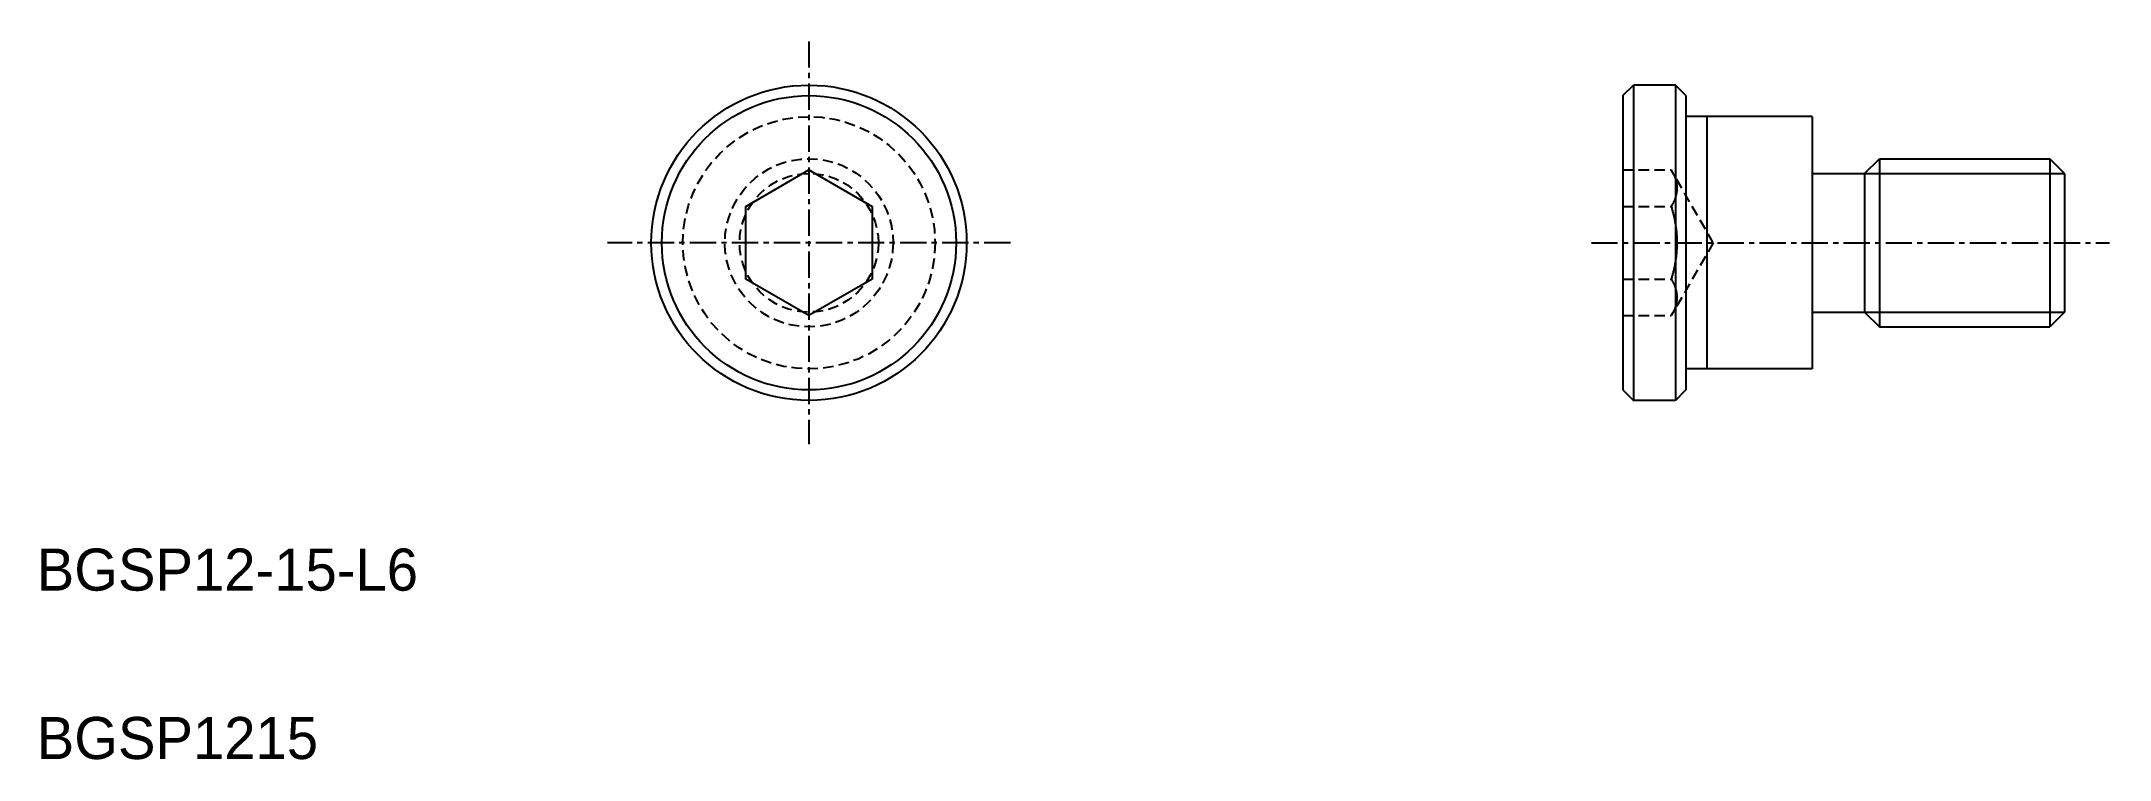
# Model space of a CAD drawing. Extents: x 183.2 to 281.6, y 160.2 to 194.4.
import ezdxf

# ---------------------------------------------------------------- set-up
doc = ezdxf.new("R2010")
doc.units = 0
doc.linetypes.add('CENTER', pattern=[2, 1.25, -0.25, 0.25, -0.25])
doc.linetypes.add('DASHED', pattern=[0.75, 0.5, -0.25])
doc.layers.get('0').update_dxf_attribs({"linetype": 'CONTINUOUS'})
doc.layers.add('CENTER', color=1, linetype='CENTER')

msp = doc.modelspace()

# ---------------------------------------------------------------- linework, layer by layer
at = {"color": 7, "linetype": 'CONTINUOUS'}
for p, q in [((258.446, 191.795), (258.946, 192.295)), ((260.946, 192.295), (258.946, 192.295)), ((258.946, 192.295), (258.946, 177.295)), ((261.446, 191.795), (260.946, 192.295)), ((260.946, 192.295), (260.946, 177.295)), ((258.446, 191.795), (258.446, 177.795)), ((261.446, 191.795), (261.446, 177.795)), ((267.446, 190.795), (261.446, 190.795)), ((262.446, 190.795), (262.446, 178.795)), ((267.446, 190.795), (267.446, 178.795)), ((216.731, 186.527), (219.731, 188.259)), ((219.731, 188.259), (222.731, 186.527)), ((267.446, 188.095), (269.946, 188.095)), ((269.946, 188.095), (269.946, 181.495)), ((270.646, 188.795), (278.746, 188.795)), ((270.646, 188.795), (270.646, 180.795)), ((278.746, 188.795), (278.746, 180.795)), ((279.446, 188.095), (279.446, 181.495)), ((216.731, 183.063), (216.731, 186.527)), ((222.731, 186.527), (222.731, 183.063)), ((219.731, 181.331), (216.731, 183.063)), ((222.731, 183.063), (219.731, 181.331)), ((267.446, 181.495), (269.946, 181.495)), ((270.646, 180.795), (278.746, 180.795)), ((267.446, 178.795), (261.446, 178.795)), ((258.446, 177.795), (258.946, 177.295)), ((260.946, 177.295), (258.946, 177.295)), ((261.446, 177.795), (260.946, 177.295))]:
    msp.add_line(p, q, dxfattribs=at)
at = {"color": 3, "linetype": 'DASHED'}
for p, q in [((258.446, 188.259), (260.746, 188.259)), ((262.746, 184.795), (260.746, 188.259)), ((258.446, 186.527), (260.746, 186.527)), ((262.746, 184.795), (260.746, 181.331)), ((258.446, 183.063), (260.746, 183.063)), ((258.446, 181.331), (260.746, 181.331))]:
    msp.add_line(p, q, dxfattribs=at)
for p, q in [((269.946, 188.095), (270.646, 188.795)), ((279.446, 188.095), (278.746, 188.795)), ((269.946, 181.495), (270.646, 180.795)), ((279.446, 181.495), (278.746, 180.795))]:
    msp.add_line(p, q)
at = {"color": 3, "linetype": 'CONTINUOUS'}
for p, q in [((269.946, 188.095), (279.446, 188.095)), ((269.946, 181.495), (279.446, 181.495))]:
    msp.add_line(p, q, dxfattribs=at)
at = {"color": 3, "linetype": 'DASHED'}
for points in [[(260.746, 188.259, 0), (260.758, 188.238, 0), (260.77, 188.217, 0), (260.781, 188.197, 0), (260.792, 188.176, 0), (260.803, 188.156, 0), (260.813, 188.136, 0), (260.823, 188.116, 0), (260.833, 188.096, 0), (260.843, 188.077, 0), (260.852, 188.057, 0), (260.861, 188.038, 0), (260.87, 188.019, 0), (260.878, 188, 0), (260.886, 187.981, 0), (260.894, 187.962, 0), (260.901, 187.943, 0), (260.909, 187.925, 0), (260.916, 187.906, 0), (260.922, 187.888, 0), (260.929, 187.87, 0), (260.935, 187.852, 0), (260.941, 187.834, 0), (260.947, 187.816, 0), (260.952, 187.798, 0), (260.958, 187.78, 0), (260.963, 187.762, 0), (260.967, 187.745, 0), (260.972, 187.727, 0), (260.976, 187.709, 0), (260.98, 187.692, 0), (260.984, 187.675, 0), (260.988, 187.657, 0), (260.991, 187.64, 0), (260.994, 187.623, 0), (260.997, 187.606, 0), (261, 187.588, 0), (261.002, 187.571, 0), (261.004, 187.554, 0), (261.006, 187.537, 0), (261.008, 187.52, 0), (261.01, 187.503, 0), (261.011, 187.486, 0), (261.012, 187.469, 0), (261.013, 187.452, 0), (261.014, 187.435, 0), (261.014, 187.418, 0), (261.014, 187.401, 0), (261.014, 187.384, 0), (261.014, 187.368, 0), (261.014, 187.351, 0), (261.013, 187.334, 0), (261.012, 187.317, 0), (261.011, 187.3, 0), (261.01, 187.283, 0), (261.008, 187.266, 0), (261.006, 187.249, 0), (261.004, 187.232, 0), (261.002, 187.215, 0), (261, 187.198, 0), (260.997, 187.18, 0), (260.994, 187.163, 0), (260.991, 187.146, 0), (260.988, 187.129, 0), (260.984, 187.111, 0), (260.98, 187.094, 0), (260.976, 187.076, 0), (260.972, 187.059, 0), (260.967, 187.041, 0), (260.963, 187.024, 0), (260.958, 187.006, 0), (260.952, 186.988, 0), (260.947, 186.97, 0), (260.941, 186.952, 0), (260.935, 186.934, 0), (260.929, 186.916, 0), (260.922, 186.898, 0), (260.916, 186.88, 0), (260.909, 186.861, 0), (260.901, 186.842, 0), (260.894, 186.824, 0), (260.886, 186.805, 0), (260.878, 186.786, 0), (260.87, 186.767, 0), (260.861, 186.748, 0), (260.852, 186.729, 0), (260.843, 186.709, 0), (260.833, 186.69, 0), (260.823, 186.67, 0), (260.813, 186.65, 0), (260.803, 186.63, 0), (260.792, 186.61, 0), (260.781, 186.589, 0), (260.77, 186.569, 0), (260.758, 186.548, 0), (260.746, 186.527, 0)], [(260.746, 186.527, 0), (260.758, 186.485, 0), (260.77, 186.443, 0), (260.781, 186.402, 0), (260.792, 186.362, 0), (260.803, 186.321, 0), (260.813, 186.281, 0), (260.823, 186.241, 0), (260.833, 186.202, 0), (260.843, 186.162, 0), (260.852, 186.124, 0), (260.861, 186.085, 0), (260.87, 186.047, 0), (260.878, 186.009, 0), (260.886, 185.971, 0), (260.894, 185.933, 0), (260.901, 185.896, 0), (260.909, 185.859, 0), (260.916, 185.822, 0), (260.922, 185.785, 0), (260.929, 185.749, 0), (260.935, 185.712, 0), (260.941, 185.676, 0), (260.947, 185.64, 0), (260.952, 185.604, 0), (260.958, 185.569, 0), (260.963, 185.533, 0), (260.967, 185.498, 0), (260.972, 185.463, 0), (260.976, 185.428, 0), (260.98, 185.393, 0), (260.984, 185.358, 0), (260.988, 185.324, 0), (260.991, 185.289, 0), (260.994, 185.254, 0), (260.997, 185.22, 0), (261, 185.186, 0), (261.002, 185.152, 0), (261.004, 185.117, 0), (261.006, 185.083, 0), (261.008, 185.049, 0), (261.01, 185.015, 0), (261.011, 184.981, 0), (261.012, 184.947, 0), (261.013, 184.913, 0), (261.014, 184.88, 0), (261.014, 184.846, 0), (261.014, 184.812, 0), (261.014, 184.778, 0), (261.014, 184.744, 0), (261.014, 184.71, 0), (261.013, 184.676, 0), (261.012, 184.642, 0), (261.011, 184.609, 0), (261.01, 184.575, 0), (261.008, 184.541, 0), (261.006, 184.507, 0), (261.004, 184.472, 0), (261.002, 184.438, 0), (261, 184.404, 0), (260.997, 184.37, 0), (260.994, 184.335, 0), (260.991, 184.301, 0), (260.988, 184.266, 0), (260.984, 184.232, 0), (260.98, 184.197, 0), (260.976, 184.162, 0), (260.972, 184.127, 0), (260.967, 184.092, 0), (260.963, 184.056, 0), (260.958, 184.021, 0), (260.952, 183.985, 0), (260.947, 183.949, 0), (260.941, 183.914, 0), (260.935, 183.877, 0), (260.929, 183.841, 0), (260.922, 183.805, 0), (260.916, 183.768, 0), (260.909, 183.731, 0), (260.901, 183.694, 0), (260.894, 183.657, 0), (260.886, 183.619, 0), (260.878, 183.581, 0), (260.87, 183.543, 0), (260.861, 183.505, 0), (260.852, 183.466, 0), (260.843, 183.427, 0), (260.833, 183.388, 0), (260.823, 183.349, 0), (260.813, 183.309, 0), (260.803, 183.269, 0), (260.792, 183.228, 0), (260.781, 183.187, 0), (260.77, 183.146, 0), (260.758, 183.105, 0), (260.746, 183.063, 0)], [(260.746, 183.063, 0), (260.758, 183.042, 0), (260.77, 183.021, 0), (260.781, 183.001, 0), (260.792, 182.98, 0), (260.803, 182.96, 0), (260.813, 182.94, 0), (260.823, 182.92, 0), (260.833, 182.9, 0), (260.843, 182.881, 0), (260.852, 182.861, 0), (260.861, 182.842, 0), (260.87, 182.823, 0), (260.878, 182.804, 0), (260.886, 182.785, 0), (260.894, 182.766, 0), (260.901, 182.747, 0), (260.909, 182.729, 0), (260.916, 182.71, 0), (260.922, 182.692, 0), (260.929, 182.674, 0), (260.935, 182.656, 0), (260.941, 182.637, 0), (260.947, 182.619, 0), (260.952, 182.602, 0), (260.958, 182.584, 0), (260.963, 182.566, 0), (260.967, 182.548, 0), (260.972, 182.531, 0), (260.976, 182.513, 0), (260.98, 182.496, 0), (260.984, 182.478, 0), (260.988, 182.461, 0), (260.991, 182.444, 0), (260.994, 182.427, 0), (260.997, 182.409, 0), (261, 182.392, 0), (261.002, 182.375, 0), (261.004, 182.358, 0), (261.006, 182.341, 0), (261.008, 182.324, 0), (261.01, 182.307, 0), (261.011, 182.29, 0), (261.012, 182.273, 0), (261.013, 182.256, 0), (261.014, 182.239, 0), (261.014, 182.222, 0), (261.014, 182.205, 0), (261.014, 182.188, 0), (261.014, 182.171, 0), (261.014, 182.154, 0), (261.013, 182.138, 0), (261.012, 182.121, 0), (261.011, 182.104, 0), (261.01, 182.087, 0), (261.008, 182.07, 0), (261.006, 182.053, 0), (261.004, 182.036, 0), (261.002, 182.018, 0), (261, 182.001, 0), (260.997, 181.984, 0), (260.994, 181.967, 0), (260.991, 181.95, 0), (260.988, 181.932, 0), (260.984, 181.915, 0), (260.98, 181.898, 0), (260.976, 181.88, 0), (260.972, 181.863, 0), (260.967, 181.845, 0), (260.963, 181.828, 0), (260.958, 181.81, 0), (260.952, 181.792, 0), (260.947, 181.774, 0), (260.941, 181.756, 0), (260.935, 181.738, 0), (260.929, 181.72, 0), (260.922, 181.702, 0), (260.916, 181.683, 0), (260.909, 181.665, 0), (260.901, 181.646, 0), (260.894, 181.628, 0), (260.886, 181.609, 0), (260.878, 181.59, 0), (260.87, 181.571, 0), (260.861, 181.552, 0), (260.852, 181.532, 0), (260.843, 181.513, 0), (260.833, 181.493, 0), (260.823, 181.474, 0), (260.813, 181.454, 0), (260.803, 181.434, 0), (260.792, 181.413, 0), (260.781, 181.393, 0), (260.77, 181.372, 0), (260.758, 181.352, 0), (260.746, 181.331, 0)]]:
    msp.add_polyline3d(points, dxfattribs=at)
at = {"color": 7, "linetype": 'CONTINUOUS'}
for radius in [7.5, 7]:
    msp.add_circle((219.731, 184.795), radius, dxfattribs=at)
at = {"color": 3, "linetype": 'DASHED'}
for radius in [6, 4, 3.3]:
    msp.add_circle((219.731, 184.795), radius, dxfattribs=at)
at = {"layer": 'CENTER', "color": 1, "linetype": 'CENTER'}
for p, q in [((219.731, 194.377), (219.731, 175.213)), ((229.313, 184.795), (210.149, 184.795)), ((256.946, 184.795), (281.598, 184.795))]:
    msp.add_line(p, q, dxfattribs=at)

# ---------------------------------------------------------------- texts
at = {"color": 7, "linetype": 'CONTINUOUS'}
for s, p in [('BGSP12-15-L6', (182.998, 168.249)), ('BGSP1215', (182.998, 160.239))]:
    msp.add_text(s, height=2, dxfattribs=at).set_placement(p)

doc.saveas('drawing.dxf')
